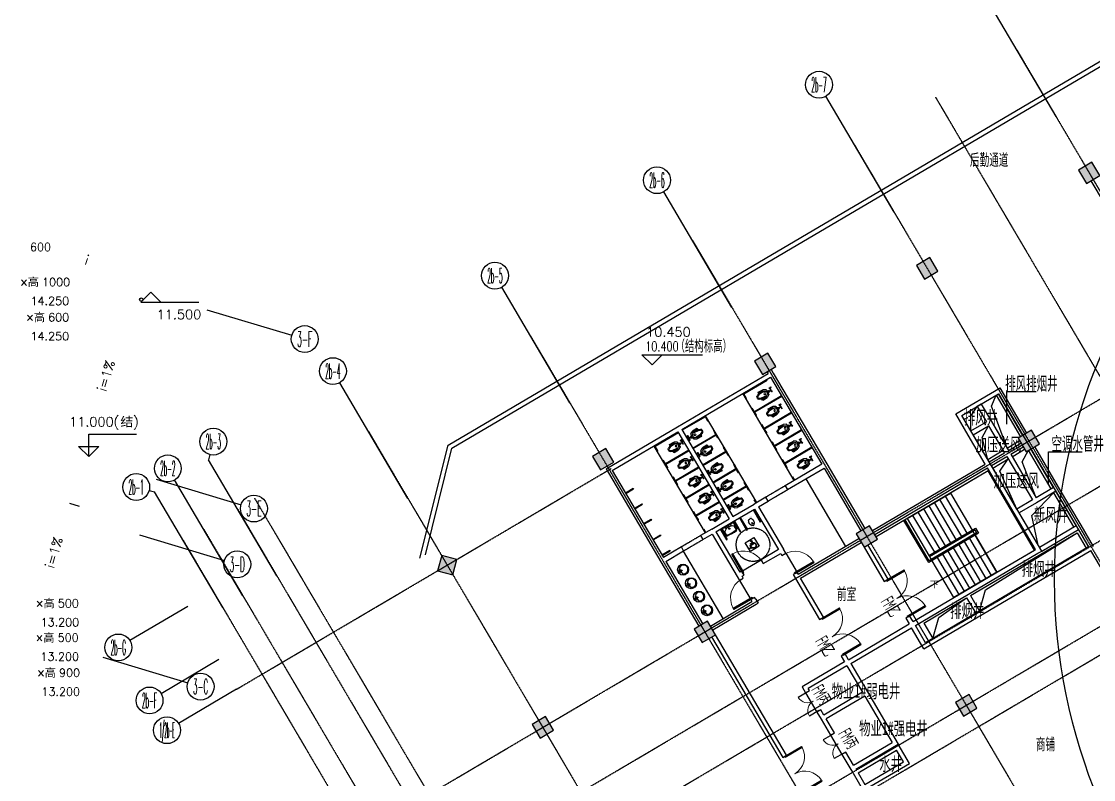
# Model space of a CAD drawing. Header units: metres. Extents: x -605703 to 859526, y 36355 to 746455.
# Drawn here: x -605703 to -557813, y 659134 to 692990 of the extents above; entities that cross this region are included whole.
import ezdxf
from ezdxf.enums import TextEntityAlignment as Align

# ---------------------------------------------------------------- set-up
doc = ezdxf.new("R2010")
doc.units = ezdxf.units.M
doc.linetypes.add('CENTER2', pattern=[2.541, 1.587, -0.318, 0.318, -0.318])
doc.linetypes.add('DASH', pattern=[0.35, 0.25, -0.1])
for name, color, linetype in [('ACS-JZ', 1, 'Continuous'), ('AXIS', 3, 'Continuous'), ('AXIS_TEXT', 7, 'Continuous'), ('COLUMN', 2, 'Continuous'), ('DIM_ELEV', 3, 'Continuous'), ('DOTE', 251, 'CENTER2'), ('J-STAIR', 163, 'Continuous'), ('J-TEXT', 7, 'Continuous'), ('J-WALL', 2, 'Continuous'), ('j-WINDOW_TEXT', 7, 'Continuous'), ('LVTRY', 6, 'Continuous'), ('PUB_DIM', 3, 'Continuous'), ('PUB_HATCH', 8, 'Continuous'), ('PUB_TEXT', 7, 'Continuous'), ('S-看线', 5, 'Continuous'), ('STAIR', 3, 'Continuous'), ('WALL', 2, 'Continuous'), ('WINDOW', 4, 'Continuous'), ('厨卫用具', 154, 'Continuous'), ('屋面排水', 3, 'Continuous'), ('排水', 74, 'Continuous'), ('栏杆', 6, 'Continuous'), ('轴线尺寸', 77, 'Continuous')]:
    doc.layers.add(name, color=color, linetype=linetype)
doc.styles.add('_TCH_AXIS', font='COMPLEX', dxfattribs={"bigfont": 'GBCBIG'})
doc.styles.add('_TCH_DIM', font='simplex_.ttf', dxfattribs={"bigfont": 'GBCBIG'})
doc.styles.add('COMPLEX', font='COMPLEX')
doc.styles.add('DIM_FONT', font='SIMHEI.TTF', dxfattribs={"width": 0.8})
doc.styles.add('mobin', font='ros.shx', dxfattribs={"width": 0.55, "bigfont": 'hzdf2.shx'})
doc.styles.add('探索者', font='tssdeng.shx', dxfattribs={"width": 0.65, "bigfont": 'tssdchn.shx'})

# ---------------------------------------------------------------- blocks, each defined once
blk = doc.blocks.new('M_E33IEP')
for p, q in [((44, -21), (44, 20)), ((44, 20), (194, 20)), ((135, 135), (135, 20)), ((194, 20), (194, -21)), ((194, -21), (44, -21)), ((135, -21), (135, -144))]:
    blk.add_line(p, q)
for centre, radius in [((248, -5), 246), ((106, 56), 26.7), ((105, -55), 26.7)]:
    blk.add_circle(centre, radius)
blk.add_arc((274, -5), 197, 225.2527, 134.7473)
at = {"style": 'DIM_FONT', "width": 0.8, "flags": 9}
for tag in ['XSIZE', 'YSIZE']:
    blk.add_attdef(tag, (0, 0), '', height=0.5, dxfattribs=at)
at = {"width": 0.8, "flags": 9}
for tag in ['YSIZE', 'XSIZE']:
    blk.add_attdef(tag, (2, -251), '', height=150, dxfattribs=at)
blk = doc.blocks.new('_E118GRJ')
for p, q in [((0, 20), (1, 20)), ((0, -20), (0, 20)), ((10, 11), (10, -11)), ((10, 10), (45, 10)), ((45, 12), (45, -12)), ((88, 12), (88, -12)), ((93, 8), (88, 8)), ((93, 8), (93, -8)), ((93, 3), (98, 3)), ((98, 3), (98, -3)), ((237, -48), (237, 1)), ((247, 19), (363, 83)), ((597, 101), (375, 87)), ((393, 6), (393, 60)), ((401, 5), (616, -13)), ((403, 5), (403, 60)), ((413, 4), (413, 61)), ((423, 3), (423, 61)), ((433, 3), (433, 63)), ((443, 2), (443, 63)), ((453, 1), (453, 64)), ((463, 0), (463, 64)), ((472, -1), (472, 65)), ((482, -2), (482, 65)), ((492, -3), (492, 66)), ((502, -3), (502, 66)), ((512, -4), (512, 67)), ((522, -5), (522, 67)), ((532, -6), (532, 68)), ((542, -7), (542, 68)), ((552, -8), (552, 70)), ((562, -8), (562, 70)), ((572, -9), (572, 71)), ((582, -10), (582, 71)), ((592, -11), (592, 72)), ((602, -12), (602, 72)), ((613, 86), (625, 31)), ((625, 31), (729, -19)), ((0, -20), (1, -20)), ((10, -10), (45, -10)), ((62, -142), (58, -194)), ((59, -24), (59, -90)), ((72, -142), (76, -194)), ((75, -24), (75, -90)), ((187, -98), (84, -98)), ((187, -118), (84, -118)), ((93, -8), (88, -8)), ((93, -3), (98, -3)), ((187, -68), (217, -68)), ((187, -148), (217, -148)), ((237, -217), (237, -168)), ((247, -234), (363, -299)), ((597, -317), (375, -303)), ((393, -222), (393, -276)), ((401, -221), (624, -202)), ((403, -221), (403, -276)), ((413, -220), (413, -277)), ((423, -219), (423, -277)), ((433, -219), (433, -279)), ((443, -218), (443, -279)), ((453, -217), (453, -280)), ((463, -216), (463, -280)), ((472, -215), (472, -281)), ((482, -214), (482, -281)), ((492, -213), (492, -282)), ((502, -213), (502, -282)), ((512, -212), (512, -283)), ((522, -211), (522, -283)), ((532, -210), (532, -284)), ((542, -209), (542, -284)), ((552, -208), (552, -286)), ((562, -208), (562, -286)), ((572, -207), (572, -287)), ((582, -206), (582, -287)), ((592, -205), (592, -288)), ((602, -204), (602, -288)), ((613, -302), (625, -247)), ((624, -202), (700, -171)), ((625, -247), (729, -197)), ((631, -17), (700, -45))]:
    blk.add_line(p, q)
for centre, radius in [((67, -108), 20), ((67, -108), 6), ((382, -108), 40)]:
    blk.add_circle(centre, radius)
for centre, radius, start, end in [((1, 11), 9, 0, 90), ((67, -12), 32.5, 48.6927, 131.3073), ((257, 1), 20, 119.1589, 180), ((381, -108), 115, 80.2296, 279.7704), ((377, 57), 30, 93.7542, 119.1589), ((398, 60), 5, 0, 180), ((418, 61), 5, 0, 180), ((438, 63), 5, 0, 180), ((458, 64), 5, 0, 180), ((477, 65), 5, 0, 180), ((497, 66), 5, 0, 180), ((517, 67), 5, 0, 180), ((537, 68), 5, 0, 180), ((557, 70), 5, 0, 180), ((577, 71), 5, 0, 180), ((597, 72), 5, 0, 180), ((596, 84), 17, 6.5831, 85.5339), ((1, -11), 9, 270, 0), ((43, -29), 17.4, 19.9961, 80.5827), ((67, -53), 36.3, 72.7457, 107.2543), ((67, -133), 10, 137.6074, 238.5244), ((67, -100), 32, 252.3978, 287.6022), ((67, -103), 32, 251.8128, 288.1872), ((67, -189), 9.7, 207.3886, 332.6114), ((67, -133), 10, 301.4756, 42.3926), ((91, -29), 17.4, 99.4173, 160.0039), ((187, -108), 40, 90, 162.0339), ((187, -108), 40, 197.9661, 270), ((187, -108), 30, 202.9585, 157.0415), ((187, -108), 10, 272.2369, 87.7631), ((217, -48), 20, 270, 0), ((217, -168), 20, 0, 90), ((257, -217), 20, 180, 240.8411), ((377, -273), 30, 240.8411, 266.2458), ((398, -276), 5, 180, 0), ((418, -277), 5, 180, 0), ((438, -279), 5, 180, 0), ((458, -280), 5, 180, 0), ((477, -281), 5, 180, 0), ((497, -282), 5, 180, 0), ((517, -283), 5, 180, 0), ((537, -284), 5, 180, 0), ((557, -286), 5, 180, 0), ((577, -287), 5, 180, 0), ((597, -288), 5, 180, 0), ((596, -300), 17, 274.4661, 353.4169), ((612, -63), 50, 67.8301, 85.1148), ((681, -91), 50, 4.2073, 67.8301), ((681, -125), 50, 292.1699, 355.7927), ((708, -64), 50, 11.0214, 64.3559), ((708, -152), 50, 295.6441, 348.9786), ((453, -108), 279, 355.7927, 4.2073), ((483, -108), 279, 348.9786, 11.0214)]:
    blk.add_arc(centre, radius, start, end)
at = {"linetype": 'Continuous', "style": 'DIM_FONT', "width": 0.8, "flags": 9}
for tag in ['XSIZE', 'YSIZE']:
    blk.add_attdef(tag, (0, 0), '', height=0.5, dxfattribs=at)
blk = doc.blocks.new('_LV1')
for p, q in [((-280, 0), (280, 0)), ((-280, 0), (-280, -361)), ((280, 0), (280, -361)), ((-280, -29), (280, -29)), ((-251, -356), (-251, -214)), ((0, -29), (-90, -29)), ((-90, -29), (90, -29)), ((251, -356), (251, -215))]:
    blk.add_line(p, q)
for centre, radius in [((-139, -69), 15), ((1, -182), 24.9), ((0, -57), 8), ((139, -69), 15)]:
    blk.add_circle(centre, radius)
for centre, radius, start, end in [((-224, -361), 56, 180, 263.481), ((-223, -214), 28, 133.1543, 180), ((-223, -356), 28, 180, 263.4984), ((0, -452), 354, 46.7581, 133.1543), ((0, 1600), 2029, 263.481, 276.519), ((0, 1600), 1997, 263.4984, 276.5122), ((223, -356), 28, 276.5122, 0), ((224, -361), 56, 276.519, 0), ((223, -215), 28, 0, 46.7581)]:
    blk.add_arc(centre, radius, start, end)
blk = doc.blocks.new('fdas66')
at = {"layer": '厨卫用具'}
for p, q in [((59618, -159562), (59618, -160112)), ((59648, -159562), (59648, -160112)), ((60318, -159562), (60318, -160113)), ((60348, -159562), (60348, -160113)), ((59618, -160112), (59648, -160112)), ((60318, -160113), (60348, -160113))]:
    blk.add_line(p, q, dxfattribs=at)
blk.add_blockref('_LV1', (59982, -159562), dxfattribs=at)
blk = doc.blocks.new('M_E13')
for p, q in [((-572, 18), (-536, 18)), ((-572, 18), (-572, 18)), ((-536, -22), (-572, -21))]:
    blk.add_line(p, q)
at = {"const_width": 1.5}
for points in [[(-715, 0, -0.037932), (-709, 28, -0.057502), (-702, 46, -0.011128), (-686, 72, -0.047419), (-682, 78, -0.013557), (-669, 92, -0.010422), (-651, 109, -0.006492), (-632, 126, -0.010986), (-621, 135, -0.031118), (-607, 144, -0.031821), (-592, 152, -0.025304), (-572, 159, -0.028493), (-555, 164), (-520, 171), (-500, 175, -0.104917), (-492, 175, 0.047512), (-474, 173, 0.018859), (-460, 173, -0.025251), (-449, 173, -0.024361), (-434, 171, -0.018727), (-416, 168, -0.011084), (-401, 164, -0.017664), (-391, 161, -0.012553), (-375, 154, -0.012341), (-358, 147), (-320, 128, -0.005054), (-308, 122, -0.002567), (-285, 110)], [(-715, 0, 0.037932), (-709, -28, 0.057502), (-702, -46, 0.011128), (-686, -72, 0.047419), (-682, -78, 0.013557), (-669, -92, 0.010422), (-651, -109, 0.006492), (-632, -126, 0.010986), (-621, -135, 0.031118), (-607, -144, 0.031821), (-592, -152, 0.025304), (-572, -159, 0.028493), (-555, -164), (-520, -171), (-500, -175, 0.104917), (-492, -175, -0.047512), (-474, -173, -0.018859), (-460, -173, 0.025251), (-449, -173, 0.024361), (-434, -171, 0.018727), (-416, -168, 0.011084), (-401, -164, 0.017664), (-391, -161, 0.012553), (-375, -154, 0.012341), (-358, -147), (-320, -128, 0.005054), (-308, -122, 0.002567), (-285, -110)], [(-155, 240, 0.414214), (-220, 175, 0.414214)], [(-220, -175, 0.414214), (-155, -240, 0.414214)]]:
    blk.add_lwpolyline(points, format="xyb", dxfattribs=at)
for points in [[(-672, -1, -0.054114), (-666, 25, -0.08891), (-658, 39, -0.006714), (-643, 55, -0.014531), (-636, 63, -0.010713), (-618, 80, -0.017575), (-606, 90, -0.037222), (-591, 100, -0.034599), (-573, 109, -0.02298), (-556, 115, -0.023613), (-539, 119, -0.014842), (-522, 122, -0.012533), (-502, 125, -0.021838), (-477, 126, -0.029407), (-459, 125, -0.029465), (-436, 121, -0.031881), (-416, 114), (-371, 97), (-337, 83, -0.135973), (-324, 73, -0.099517), (-314, 52, -0.016651), (-311, 40, -0.010977), (-308, 20, -0.015331), (-308, 12, -0.010106), (-307, -1)], [(-672, -1, 0.054114), (-666, -26, 0.08891), (-658, -40, 0.006714), (-643, -57, 0.014531), (-636, -64, 0.010713), (-618, -82, 0.017575), (-606, -92, 0.037222), (-591, -102, 0.034599), (-573, -111, 0.02298), (-556, -117, 0.023613), (-539, -121, 0.014842), (-522, -124, 0.012533), (-502, -126, 0.021838), (-477, -127, 0.029407), (-459, -126, 0.029465), (-436, -122, 0.031881), (-416, -116), (-371, -99), (-337, -85, 0.135973), (-324, -75, 0.099517), (-314, -54, 0.016651), (-311, -41, 0.010977), (-308, -21, 0.015331), (-308, -13, 0.010106), (-307, -1)]]:
    blk.add_lwpolyline(points, format="xyb")
for points in [[(-220, 110), (-285, 110)], [(-220, 175), (-220, -175)], [(0, 240), (-155, 240)], [(0, -240), (0, 240)], [(-285, -110), (-220, -110)], [(-155, -240), (0, -240)]]:
    blk.add_lwpolyline(points, dxfattribs=at)
for centre, radius, start, end in [((-549, -3), 33.2, 100.0495, 259.9505), ((-536, -2), 20, 270, 90)]:
    blk.add_arc(centre, radius, start, end)
at = {"width": 0.8, "flags": 9}
for tag in ['XSIZE', 'YSIZE']:
    blk.add_attdef(tag, (0, 0), '', height=0.5, dxfattribs=at)
blk = doc.blocks.new('dfsa9')
at = {"layer": '厨卫用具'}
for p, q in [((59287, -159362), (59287, -158732)), ((59287, -158732), (59327, -158732)), ((59327, -159362), (59327, -158732)), ((59991, -159362), (59991, -158732)), ((60031, -158732), (59991, -158732)), ((60031, -159362), (60031, -158732))]:
    blk.add_line(p, q, dxfattribs=at)
at = {"layer": '厨卫用具', "extrusion": (0, 0, -1), "xscale": 0.9000000059604645, "yscale": 0.9000000059604645, "zscale": -0.9, "rotation": 270}
blk.add_blockref('M_E13', (-59659, -159362), dxfattribs=at)
blk = doc.blocks.new('A1149D1')
at = {"layer": '厨卫用具'}
for p, q in [((-0.16, 0.39), (-0.1, -0.03)), ((-0.16, 0.12), (-0.15, 0.08)), ((-0.09, 0.28), (-0.07, 0.15)), ((0.15, 0.15), (-0.07, 0.15)), ((-0.07, 0.11), (0.15, 0.11)), ((-0.07, 0.11), (-0.06, 0.03)), ((0.23, 0.03), (-0.06, 0.03)), ((0.15, 0.11), (0.15, 0.15)), ((0.29, -0.23), (0.23, 0.03)), ((-0.1, -0.03), (0.19, -0.03)), ((0.19, -0.03), (0.26, -0.29)), ((0.19, -0.17), (0.21, -0.25)), ((0.26, -0.29), (0.4, -0.25)), ((0.39, -0.2), (0.29, -0.23)), ((0.4, -0.25), (0.39, -0.2))]:
    blk.add_line(p, q, dxfattribs=at)
at = {"layer": '厨卫用具', "flags": 128}
blk.add_lwpolyline([(0.5, -0.5), (0.5, 0.5), (-0.5, 0.5), (-0.5, -0.5)], close=True, dxfattribs=at)
at = {"layer": '厨卫用具'}
for centre, radius, start, end in [((-0.06, -0.15), 0.287, 109.5496, 339.2765), ((-0.06, -0.15), 0.246, 111.533, 355.7894), ((-0.08, 0.36), 0.0821, 262.4992, 162.0561)]:
    blk.add_arc(centre, radius, start, end, dxfattribs=at)
blk = doc.blocks.new('$DorLib2D$00000002')
at = {"color": 0}
for p, q in [((-0.5, 0), (-0.5, 0.4875)), ((-0.475, 0.4875), (-0.5, 0.4875)), ((-0.475, 0), (-0.475, 0.4875)), ((0.475, 0), (0.475, 0.4875)), ((0.475, 0.4875), (0.5, 0.4875)), ((0.5, 0), (0.5, 0.4875)), ((-0.5, 0), (-0.475, 0)), ((0.5, 0), (0.475, 0))]:
    blk.add_line(p, q, dxfattribs=at)
at = {"color": 0, "lineweight": 13}
for centre, start, end in [((-0.4875, 0), 0, 88.53072), ((0.4875, 0), 91.46928, 180)]:
    blk.add_arc(centre, 0.4875, start, end, dxfattribs=at)
blk = doc.blocks.new('$DorLib2D$00000001')
for p, q in [((0.45, 0.975), (0.5, 0.975)), ((0.45, 0), (0.45, 0.975)), ((0.5, 0), (0.5, 0.975)), ((0.5, 0), (0.45, 0))]:
    blk.add_line(p, q)
at = {"lineweight": 13}
blk.add_arc((0.475, 0), 0.975, 91.4693, 180, dxfattribs=at)
blk = doc.blocks.new('_AXISO')
blk.add_circle((0, 0), 0.5)
at = {"layer": 'AXIS_TEXT', "style": 'COMPLEX', "width": 1.041667}
blk.add_attdef('A', text='', height=0.56, dxfattribs=at).set_placement((-0.25, -0.28), (0.25, -0.28), align=Align.FIT)
blk = doc.blocks.new('$DorLib2D$00000004')
for p, q in [((-0.485, 0), (-0.485, 0.485)), ((0.485, 0), (0.485, 0.485))]:
    blk.add_line(p, q)
at = {"lineweight": 13}
for centre, start, end in [((-0.485, 0), 0, 90), ((0.485, 0), 90, 180)]:
    blk.add_arc(centre, 0.485, start, end, dxfattribs=at)
blk = doc.blocks.new('_FZH')
blk.add_lwpolyline([(-0.5, -0.5), (0.5, -0.5), (0.5, 0.5), (-0.5, 0.5)], close=True)
at = {"layer": 'PUB_HATCH'}
blk.add_solid([(-0.5, -0.5), (0.5, -0.5), (-0.5, 0.5), (0.5, 0.5)], dxfattribs=at)

msp = doc.modelspace()

# ---------------------------------------------------------------- linework, layer by layer
at = {"layer": 'ACS-JZ', "ltscale": 4, "extrusion": (-1.1827e-23, -1.32164e-09, 1)}
msp.add_circle((-534232, 668028, 0), 25322, dxfattribs=at)
at = {"layer": 'AXIS', "extrusion": (-1.1827e-23, -1.32164e-09, 1)}
for p, q in [((-559489, 688742, 0), (-562534, 693911, 0)), ((-566726, 684478, 0), (-569772, 689648, 0)), ((-573964, 680215, 0), (-577009, 685385, 0)), ((-581202, 675951, 0), (-584247, 681121, 0)), ((-588439, 671688, 0), (-591485, 676858, 0)), ((-597281, 673647, 0), (-597344, 673406, 0)), ((-594298, 668237, 0), (-597344, 673406, 0)), ((-595814, 667344, 0), (-598860, 672513, 0)), ((-599997, 672047, 0), (-599756, 671985, 0)), ((-596711, 666815, 0), (-599756, 671985, 0)), ((-598275, 666861, 0), (-600860, 665339, 0)), ((-596880, 664492, 0), (-599464, 662969, 0)), ((-596098, 663165, 0), (-598683, 661642, 0))]:
    msp.add_line(p, q, dxfattribs=at)
at = {"layer": 'DIM_ELEV', "extrusion": (-1.1827e-23, -1.32164e-09, 1)}
for p, q in [((-599925, 680897, 0), (-600375, 680447, 0)), ((-599925, 680897, 0), (-599475, 680447, 0)), ((-600375, 680447, 0), (-597780, 680447, 0)), ((-577534, 677650, 0), (-577984, 678100, 0)), ((-577984, 678100, 0), (-575284, 678100, 0)), ((-577534, 677650, 0), (-577084, 678100, 0)), ((-602700, 673554, 0), (-602700, 674561, 0)), ((-602700, 674561, 0), (-600569, 674561, 0)), ((-602700, 673554, 0), (-603150, 674004, 0)), ((-603150, 674004, 0), (-602250, 674004, 0)), ((-602700, 673554, 0), (-602250, 674004, 0))]:
    msp.add_line(p, q, dxfattribs=at)
at = {"layer": 'DOTE', "extrusion": (-1.1827e-23, -1.32164e-09, 1)}
for p, q in [((-591829, 655919, 0), (-469548, 727950, 0)), ((-587388, 648379, 0), (-468077, 718661, 0)), ((-586830, 647432, 0), (-467519, 717713, 0)), ((-561259, 691747, 0), (-539328, 654516, 0)), ((-589191, 651147, 0), (-523559, 689809, 0)), ((-564878, 689615, 0), (-542946, 652384, 0)), ((-590197, 652992, 0), (-530053, 688421, 0)), ((-568496, 687483, 0), (-551847, 659218, 0)), ((-575734, 683220, 0), (-559084, 654955, 0)), ((-582972, 678956, 0), (-566322, 650691, 0)), ((-590209, 674693, 0), (-573560, 646428, 0)), ((-596098, 663165, 0), (-579361, 673024, 0)), ((-595293, 671698, 0), (-569837, 628484, 0)), ((-595293, 671698, 0), (-569837, 628484, 0)), ((-596068, 671242, 0), (-570613, 628028, 0)), ((-597584, 670349, 0), (-588243, 654491, 0)), ((-598481, 669820, 0), (-586247, 649052, 0))]:
    msp.add_line(p, q, dxfattribs=at)
at = {"layer": 'J-STAIR', "ltscale": 4, "extrusion": (-1.1827e-23, -1.32164e-09, 1), "elevation": 0}
for points in [[(-561688, 675012), (-561688, 676465), (-560380, 676465)], [(-559823, 672315), (-559823, 673767), (-558317, 673767)]]:
    msp.add_lwpolyline(points, dxfattribs=at)
at = {"layer": 'J-WALL', "extrusion": (-1.1827e-23, -1.32164e-09, 1)}
for p, q in [((-563969, 675463, 0), (-561988, 676631, 0)), ((-563696, 675393, 0), (-562059, 676357, 0)), ((-562834, 675900, 0), (-563006, 675799, 0)), ((-563006, 675799, 0), (-562600, 675109, 0)), ((-562834, 675900, 0), (-562377, 675125, 0)), ((-563290, 674703, 0), (-562600, 675109, 0)), ((-563188, 674531, 0), (-562499, 674937, 0)), ((-562499, 674937, 0), (-561788, 673731, 0)), ((-562377, 675125, 0), (-561616, 673832, 0)), ((-561616, 673832, 0), (-561056, 674162, 0)), ((-561514, 673660, 0), (-560954, 673990, 0)), ((-562478, 673325, 0), (-561788, 673731, 0)), ((-562376, 673152, 0), (-561687, 673558, 0)), ((-561687, 673558, 0), (-560545, 671620, 0)), ((-561514, 673660, 0), (-560372, 671721, 0)), ((-559597, 672178, 0), (-560372, 671721, 0)), ((-559495, 672006, 0), (-560357, 671498, 0)), ((-560545, 671620, 0), (-561234, 671214, 0)), ((-560357, 671498, 0), (-561133, 671041, 0)), ((-565317, 665240, 0), (-558036, 669529, 0)), ((-565388, 664966, 0), (-557935, 669356, 0))]:
    msp.add_line(p, q, dxfattribs=at)
at = {"layer": 'LVTRY', "extrusion": (-1.1827e-23, -1.32164e-09, 1)}
for p, q in [((-573431, 676354, 0), (-572397, 676963, 0)), ((-571188, 672488, 0), (-573472, 676365, 0)), ((-573312, 676153, 0), (-573431, 676354, 0)), ((-571758, 676273, 0), (-572965, 675563, 0)), ((-571743, 676247, 0), (-572949, 675537, 0)), ((-573312, 676153, 0), (-573338, 676138, 0)), ((-575154, 675339, 0), (-576188, 674730, 0)), ((-575036, 675138, 0), (-575154, 675339, 0)), ((-572860, 671503, 0), (-575144, 675380, 0)), ((-573059, 675722, 0), (-573084, 675707, 0)), ((-572965, 675563, 0), (-573059, 675722, 0)), ((-572871, 675403, 0), (-572989, 675604, 0)), ((-572871, 675403, 0), (-572897, 675388, 0)), ((-571317, 675524, 0), (-572523, 674813, 0)), ((-571302, 675498, 0), (-572508, 674787, 0)), ((-575036, 675138, 0), (-575010, 675153, 0)), ((-572617, 674972, 0), (-572643, 674957, 0)), ((-572440, 674613, 0), (-572643, 674957, 0)), ((-572523, 674813, 0), (-572617, 674972, 0)), ((-572414, 674628, 0), (-572508, 674787, 0)), ((-577394, 674019, 0), (-576360, 674628, 0)), ((-575722, 673939, 0), (-574688, 674548, 0)), ((-575707, 673913, 0), (-574673, 674522, 0)), ((-574782, 674707, 0), (-574756, 674722, 0)), ((-574688, 674548, 0), (-574782, 674707, 0)), ((-574594, 674388, 0), (-574712, 674589, 0)), ((-574594, 674388, 0), (-574568, 674403, 0)), ((-572414, 674628, 0), (-572440, 674613, 0)), ((-570845, 674722, 0), (-572077, 673997, 0)), ((-570860, 674748, 0), (-572066, 674038, 0)), ((-575152, 670153, 0), (-577436, 674030, 0)), ((-577276, 673818, 0), (-577394, 674019, 0)), ((-577276, 673818, 0), (-577302, 673803, 0)), ((-575894, 673837, 0), (-576928, 673228, 0)), ((-574340, 673957, 0), (-574314, 673973, 0)), ((-574246, 673798, 0), (-574340, 673957, 0)), ((-574111, 673628, 0), (-574314, 673973, 0)), ((-572160, 674197, 0), (-572186, 674182, 0)), ((-572077, 673997, 0), (-572186, 674182, 0)), ((-572066, 674038, 0), (-572160, 674197, 0)), ((-571957, 673852, 0), (-572051, 674012, 0)), ((-571957, 673852, 0), (-571983, 673837, 0)), ((-570403, 673973, 0), (-571610, 673262, 0)), ((-570388, 673947, 0), (-571594, 673236, 0)), ((-577022, 673387, 0), (-577048, 673372, 0)), ((-576928, 673228, 0), (-577022, 673387, 0)), ((-575879, 673811, 0), (-576913, 673202, 0)), ((-575280, 673189, 0), (-574246, 673798, 0)), ((-575265, 673163, 0), (-574231, 673772, 0)), ((-574137, 673613, 0), (-574231, 673772, 0)), ((-574137, 673613, 0), (-574111, 673628, 0)), ((-571703, 673422, 0), (-571729, 673406, 0)), ((-571526, 673062, 0), (-571729, 673406, 0)), ((-571610, 673262, 0), (-571703, 673422, 0)), ((-576834, 673069, 0), (-576953, 673270, 0)), ((-576834, 673069, 0), (-576860, 673053, 0)), ((-575453, 673087, 0), (-576487, 672478, 0)), ((-575437, 673062, 0), (-576471, 672453, 0)), ((-574823, 672414, 0), (-573789, 673023, 0)), ((-574808, 672388, 0), (-573748, 673012, 0)), ((-573883, 673182, 0), (-573857, 673197, 0)), ((-573789, 673023, 0), (-573883, 673182, 0)), ((-573748, 673012, 0), (-573857, 673197, 0)), ((-573680, 672837, 0), (-573774, 672997, 0)), ((-571500, 673077, 0), (-571594, 673236, 0)), ((-571500, 673077, 0), (-571526, 673062, 0)), ((-576580, 672638, 0), (-576606, 672623, 0)), ((-576403, 672278, 0), (-576606, 672623, 0)), ((-576487, 672478, 0), (-576580, 672638, 0)), ((-576377, 672293, 0), (-576471, 672453, 0)), ((-573680, 672837, 0), (-573654, 672853, 0)), ((-573427, 672407, 0), (-573401, 672422, 0)), ((-573333, 672247, 0), (-573427, 672407, 0)), ((-573198, 672077, 0), (-573401, 672422, 0)), ((-571188, 672488, 0), (-571273, 672631, 0)), ((-571162, 672503, 0), (-571247, 672646, 0)), ((-570670, 672561, 0), (-568893, 669546, 0)), ((-576377, 672293, 0), (-576403, 672278, 0)), ((-574981, 672286, 0), (-576040, 671662, 0)), ((-574996, 672312, 0), (-576030, 671703, 0)), ((-574367, 671638, 0), (-573333, 672247, 0)), ((-574351, 671612, 0), (-573317, 672221, 0)), ((-573224, 672062, 0), (-573317, 672221, 0)), ((-573224, 672062, 0), (-573198, 672077, 0)), ((-576124, 671862, 0), (-576150, 671847, 0)), ((-576040, 671662, 0), (-576150, 671847, 0)), ((-576030, 671703, 0), (-576124, 671862, 0)), ((-575921, 671518, 0), (-576015, 671677, 0)), ((-575921, 671518, 0), (-575947, 671502, 0)), ((-574539, 671536, 0), (-575573, 670927, 0)), ((-574524, 671511, 0), (-575558, 670902, 0)), ((-572885, 671488, 0), (-572970, 671631, 0)), ((-572860, 671503, 0), (-572944, 671646, 0)), ((-575667, 671087, 0), (-575693, 671072, 0)), ((-575490, 670727, 0), (-575693, 671072, 0)), ((-575573, 670927, 0), (-575667, 671087, 0)), ((-575464, 670742, 0), (-575558, 670902, 0)), ((-575464, 670742, 0), (-575490, 670727, 0)), ((-575152, 670153, 0), (-575236, 670296, 0)), ((-575126, 670168, 0), (-575210, 670311, 0)), ((-576144, 669336, 0), (-574368, 666321, 0))]:
    msp.add_line(p, q, dxfattribs=at)
at = {"layer": 'LVTRY', "linetype": 'ByBlock', "extrusion": (-1.1827e-23, -1.32164e-09, 1)}
for p, q in [((-578723, 671941, 0), (-578379, 672144, 0)), ((-578723, 671941, 0), (-578379, 672144, 0)), ((-578708, 671915, 0), (-578363, 672118, 0)), ((-578708, 671915, 0), (-578363, 672118, 0)), ((-578379, 672144, 0), (-578363, 672118, 0)), ((-578379, 672144, 0), (-578363, 672118, 0)), ((-578317, 671251, 0), (-577973, 671454, 0)), ((-578317, 671251, 0), (-577973, 671454, 0)), ((-578302, 671226, 0), (-577957, 671429, 0)), ((-578302, 671226, 0), (-577957, 671429, 0)), ((-577973, 671454, 0), (-577957, 671429, 0)), ((-577973, 671454, 0), (-577957, 671429, 0)), ((-577911, 670562, 0), (-577567, 670765, 0)), ((-577896, 670536, 0), (-577551, 670739, 0)), ((-577567, 670765, 0), (-577551, 670739, 0)), ((-577498, 669860, 0), (-577153, 670063, 0)), ((-577498, 669860, 0), (-577153, 670063, 0)), ((-577482, 669834, 0), (-577138, 670037, 0)), ((-577482, 669834, 0), (-577138, 670037, 0)), ((-577153, 670063, 0), (-577138, 670037, 0)), ((-577153, 670063, 0), (-577138, 670037, 0)), ((-577091, 669171, 0), (-576747, 669374, 0)), ((-577091, 669171, 0), (-576747, 669374, 0)), ((-577076, 669145, 0), (-576732, 669348, 0)), ((-577076, 669145, 0), (-576732, 669348, 0)), ((-576747, 669374, 0), (-576732, 669348, 0)), ((-576747, 669374, 0), (-576732, 669348, 0))]:
    msp.add_line(p, q, dxfattribs=at)
at = {"layer": 'PUB_DIM', "extrusion": (-1.1827e-23, -1.32164e-09, 1), "elevation": 0}
msp.add_lwpolyline([(-564697, 667936, 0, 0, 0), (-561845, 669616, 0, 0, 0), (-562937, 671469, 0, 0, 0), (-564040, 670824, 80, 0, 0), (-564299, 670672, 0, 0, 0)], format="xyseb", dxfattribs=at)
at = {"layer": 'S-看线', "ltscale": 4, "extrusion": (-1.1827e-23, -1.32164e-09, 1)}
for p, q in [((-562166, 676293, 0), (-561075, 674441, 0)), ((-562541, 673432, 0), (-561852, 673838, 0)), ((-561679, 673940, 0), (-561119, 674270, 0)), ((-561451, 673552, 0), (-560891, 673882, 0)), ((-559705, 672115, 0), (-560720, 673838, 0)), ((-562313, 673045, 0), (-561623, 673451, 0)), ((-559603, 671942, 0), (-558702, 670413, 0)), ((-563310, 667350, 0), (-558550, 670154, 0)), ((-558550, 670154, 0), (-558144, 669465, 0)), ((-565400, 666119, 0), (-563483, 667249, 0)), ((-563483, 667249, 0), (-563077, 666559, 0)), ((-563310, 667350, 0), (-562904, 666661, 0)), ((-565400, 666119, 0), (-564994, 665430, 0))]:
    msp.add_line(p, q, dxfattribs=at)
at = {"layer": 'S-看线', "ltscale": 4, "extrusion": (-1.1827e-23, -1.32164e-09, 1), "elevation": 0}
msp.add_lwpolyline([(-563696, 675393), (-562059, 676357), (-558036, 669529), (-565317, 665240), (-565774, 666015), (-560302, 669238), (-560130, 669340)], close=True, dxfattribs=at)
for points in [[(-561679, 673940), (-562376, 675813), (-562166, 676293)], [(-563290, 674703), (-563290, 675355), (-563006, 675799)], [(-562541, 673432), (-562793, 674412), (-562499, 674937)], [(-560372, 671721), (-560997, 673330), (-560720, 673838)], [(-561234, 671214), (-562005, 672912), (-561623, 673451)], [(-560447, 669385), (-562528, 672918), (-567525, 669974)], [(-560282, 669598), (-560568, 670920), (-559603, 671942)], [(-562904, 666661), (-562638, 667600), (-558550, 670154)], [(-564994, 665430), (-564727, 666369), (-563483, 667249)]]:
    msp.add_lwpolyline(points, dxfattribs=at)
at = {"layer": 'STAIR', "extrusion": (-1.1827e-23, -1.32164e-09, 1)}
for p, q in [((-562528, 672918, 0), (-564208, 671928, 0)), ((-560447, 669385, 0), (-562528, 672918, 0)), ((-566138, 670791, 0), (-564208, 671928, 0)), ((-564208, 671928, 0), (-563236, 670278, 0)), ((-564208, 671928, 0), (-563236, 670278, 0)), ((-564932, 671502, 0), (-563960, 669852, 0)), ((-564691, 671644, 0), (-563719, 669994, 0)), ((-564449, 671786, 0), (-563477, 670136, 0)), ((-565656, 671075, 0), (-564684, 669425, 0)), ((-565414, 671217, 0), (-564442, 669567, 0)), ((-565173, 671360, 0), (-564201, 669710, 0)), ((-566285, 670705, 0), (-566233, 670735, 0)), ((-565176, 668822, 0), (-566285, 670705, 0)), ((-565154, 668904, 0), (-566233, 670735, 0)), ((-566138, 670791, 0), (-565166, 669141, 0)), ((-565897, 670933, 0), (-564925, 669283, 0)), ((-562953, 670132, 0), (-565176, 668822, 0)), ((-565166, 669141, 0), (-563090, 670364, 0)), ((-563035, 670153, 0), (-565154, 668904, 0)), ((-565136, 669089, 0), (-563111, 670282, 0)), ((-565136, 669089, 0), (-563206, 670226, 0)), ((-563130, 670097, 0), (-565060, 668960, 0)), ((-563206, 670226, 0), (-563130, 670097, 0)), ((-563111, 670282, 0), (-563035, 670153, 0)), ((-562127, 668395, 0), (-563099, 670045, 0)), ((-563099, 670045, 0), (-562127, 668395, 0)), ((-563090, 670364, 0), (-562953, 670132, 0)), ((-562851, 667969, 0), (-563823, 669619, 0)), ((-562610, 668111, 0), (-563582, 669761, 0)), ((-562368, 668253, 0), (-563340, 669903, 0)), ((-565166, 669141, 0), (-565136, 669089, 0)), ((-565166, 669141, 0), (-565136, 669089, 0)), ((-565136, 669089, 0), (-565060, 668960, 0)), ((-563816, 667401, 0), (-564788, 669051, 0)), ((-563575, 667543, 0), (-564547, 669193, 0)), ((-563333, 667685, 0), (-564305, 669335, 0)), ((-563092, 667827, 0), (-564064, 669477, 0)), ((-562127, 668395, 0), (-560447, 669385, 0)), ((-564057, 667258, 0), (-565029, 668908, 0)), ((-562127, 668395, 0), (-564057, 667258, 0))]:
    msp.add_line(p, q, dxfattribs=at)
at = {"layer": 'WALL', "extrusion": (-1.1827e-23, -1.32164e-09, 1)}
for p, q in [((-550386, 673091, 0), (-557917, 685876, 0)), ((-576396, 674886, 0), (-572347, 677272, 0)), ((-572392, 677349, 0), (-572347, 677272, 0)), ((-572220, 677450, 0), (-572124, 677287, 0)), ((-572124, 677287, 0), (-569733, 673229, 0)), ((-576209, 674765, 0), (-572245, 677100, 0)), ((-572245, 677100, 0), (-569956, 673214, 0)), ((-560967, 674504, 0), (-562059, 676357, 0)), ((-560795, 674606, 0), (-561988, 676631, 0)), ((-563411, 674516, 0), (-563969, 675463, 0)), ((-563290, 674703, 0), (-563696, 675393, 0)), ((-579584, 673009, 0), (-576396, 674886, 0)), ((-579310, 672938, 0), (-576381, 674663, 0)), ((-576381, 674663, 0), (-574092, 670777, 0)), ((-576209, 674765, 0), (-573919, 670879, 0)), ((-562650, 673223, 0), (-563411, 674516, 0)), ((-562478, 673325, 0), (-563188, 674531, 0)), ((-559597, 672178, 0), (-560612, 673901, 0)), ((-559374, 672193, 0), (-560440, 674003, 0)), ((-579584, 673009, 0), (-577143, 668864, 0)), ((-579310, 672938, 0), (-577021, 669052, 0)), ((-569956, 673214, 0), (-571588, 672252, 0)), ((-571487, 672080, 0), (-569854, 673041, 0)), ((-569854, 673041, 0), (-568205, 670241, 0)), ((-569733, 673229, 0), (-568033, 670343, 0)), ((-567690, 670254, 0), (-562650, 673223, 0)), ((-567589, 670082, 0), (-562548, 673051, 0)), ((-561356, 671026, 0), (-562548, 673051, 0)), ((-561234, 671214, 0), (-562376, 673152, 0)), ((-571588, 672252, 0), (-571487, 672080, 0)), ((-558595, 670476, 0), (-559495, 672006, 0)), ((-558371, 670492, 0), (-559374, 672193, 0)), ((-573919, 670879, 0), (-572972, 671437, 0)), ((-572450, 671745, 0), (-572972, 671437, 0)), ((-572784, 671316, 0), (-572348, 671572, 0)), ((-572348, 671572, 0), (-572450, 671745, 0)), ((-573904, 670656, 0), (-572956, 671214, 0)), ((-572956, 671214, 0), (-571890, 669405, 0)), ((-572784, 671316, 0), (-571667, 669420, 0)), ((-560404, 669410, 0), (-561356, 671026, 0)), ((-560232, 669512, 0), (-561133, 671041, 0)), ((-574867, 670321, 0), (-574092, 670777, 0)), ((-574680, 670199, 0), (-573904, 670656, 0)), ((-560232, 669512, 0), (-558595, 670476, 0)), ((-557813, 669544, 0), (-558371, 670492, 0)), ((-574867, 670321, 0), (-575365, 670028, 0)), ((-575365, 670028, 0), (-575263, 669855, 0)), ((-575263, 669855, 0), (-574852, 670098, 0)), ((-574852, 670098, 0), (-573735, 668202, 0)), ((-574680, 670199, 0), (-573614, 668390, 0)), ((-560130, 669340, 0), (-558493, 670304, 0)), ((-558036, 669529, 0), (-558493, 670304, 0)), ((-576226, 669520, 0), (-577021, 669052, 0)), ((-576125, 669348, 0), (-576226, 669520, 0)), ((-571008, 668300, 0), (-568293, 669899, 0)), ((-570906, 668128, 0), (-568192, 669726, 0)), ((-568065, 669511, 0), (-567164, 667982, 0)), ((-566992, 668083, 0), (-567893, 669613, 0)), ((-576920, 668879, 0), (-576125, 669348, 0)), ((-571890, 669405, 0), (-572666, 668948, 0)), ((-572564, 668776, 0), (-571789, 669232, 0)), ((-571789, 669232, 0), (-571738, 669146, 0)), ((-571738, 669146, 0), (-571566, 669248, 0)), ((-571566, 669248, 0), (-571667, 669420, 0)), ((-565875, 666188, 0), (-560404, 669410, 0)), ((-565774, 666015, 0), (-560302, 669238, 0)), ((-560302, 669238, 0), (-560130, 669340, 0)), ((-560302, 669238, 0), (-560302, 669238, 0)), ((-560130, 669340, 0), (-560130, 669340, 0)), ((-553128, 661197, 0), (-557935, 669356, 0)), ((-577143, 668864, 0), (-575443, 665978, 0)), ((-576920, 668879, 0), (-575270, 666079, 0)), ((-572666, 668948, 0), (-572564, 668776, 0)), ((-573735, 668202, 0), (-573634, 668030, 0)), ((-573634, 668030, 0), (-573461, 668131, 0)), ((-573528, 668440, 0), (-573614, 668390, 0)), ((-573426, 668268, 0), (-573528, 668440, 0)), ((-573512, 668217, 0), (-573426, 668268, 0)), ((-573461, 668131, 0), (-573512, 668217, 0)), ((-571058, 668386, 0), (-571231, 668285, 0)), ((-571231, 668285, 0), (-571129, 668112, 0)), ((-571129, 668112, 0), (-570051, 666281, 0)), ((-571008, 668300, 0), (-571058, 668386, 0)), ((-569878, 666383, 0), (-570906, 668128, 0)), ((-567164, 667982, 0), (-566992, 668083, 0)), ((-572954, 667270, 0), (-573126, 667168, 0)), ((-573126, 667168, 0), (-573075, 667082, 0)), ((-572903, 667183, 0), (-572954, 667270, 0)), ((-572903, 667183, 0), (-572903, 667183, 0)), ((-572903, 667183, 0), (-572802, 667011, 0)), ((-574928, 665991, 0), (-573075, 667082, 0)), ((-574826, 665818, 0), (-572888, 666960, 0)), ((-572888, 666960, 0), (-572802, 667011, 0)), ((-570051, 666281, 0), (-569878, 666383, 0)), ((-566028, 666446, 0), (-566200, 666345, 0)), ((-566200, 666345, 0), (-566048, 666086, 0)), ((-565875, 666188, 0), (-566028, 666446, 0)), ((-568762, 664487, 0), (-566048, 666086, 0)), ((-568660, 664315, 0), (-565946, 665914, 0)), ((-565388, 664966, 0), (-565946, 665914, 0)), ((-565317, 665240, 0), (-565774, 666015, 0)), ((-574872, 665501, 0), (-571700, 660116, 0)), ((-571527, 660218, 0), (-574700, 665603, 0)), ((-568914, 664746, 0), (-569086, 664644, 0)), ((-568762, 664487, 0), (-568914, 664746, 0)), ((-568934, 664386, 0), (-570830, 663269, 0)), ((-569086, 664644, 0), (-568934, 664386, 0)), ((-568660, 664315, 0), (-567912, 663044, 0)), ((-568833, 664213, 0), (-570556, 663198, 0)), ((-568833, 664213, 0), (-568135, 663029, 0)), ((-570830, 663269, 0), (-570677, 663011, 0)), ((-570677, 663011, 0), (-570505, 663112, 0)), ((-570505, 663112, 0), (-570556, 663198, 0)), ((-568135, 663029, 0), (-569858, 662014, 0)), ((-568033, 662856, 0), (-569756, 661841, 0)), ((-568033, 662856, 0), (-566815, 660788, 0)), ((-567912, 663044, 0), (-566541, 660718, 0)), ((-569997, 662251, 0), (-570170, 662149, 0)), ((-570170, 662149, 0), (-569979, 661826, 0)), ((-569858, 662014, 0), (-569997, 662251, 0)), ((-569979, 661826, 0), (-569561, 661115, 0)), ((-569388, 661217, 0), (-569756, 661841, 0)), ((-569561, 661115, 0), (-569388, 661217, 0)), ((-568538, 659773, 0), (-566815, 660788, 0)), ((-568437, 659601, 0), (-566541, 660718, 0)), ((-568437, 659601, 0), (-566541, 660718, 0)), ((-568335, 659429, 0), (-566612, 660444, 0)), ((-566307, 659927, 0), (-566612, 660444, 0)), ((-566034, 659856, 0), (-566541, 660718, 0)), ((-571700, 660116, 0), (-571527, 660218, 0)), ((-568881, 660355, 0), (-569053, 660253, 0)), ((-569053, 660253, 0), (-568660, 659586, 0)), ((-568538, 659773, 0), (-568881, 660355, 0)), ((-568660, 659586, 0), (-568558, 659413, 0)), ((-568437, 659601, 0), (-568437, 659601, 0)), ((-568102, 658638, 0), (-566034, 659856, 0)), ((-568031, 658912, 0), (-566307, 659927, 0)), ((-568558, 659413, 0), (-568102, 658638, 0)), ((-568335, 659429, 0), (-568031, 658912, 0))]:
    msp.add_line(p, q, dxfattribs=at)
at = {"layer": 'WINDOW', "linetype": 'DASH', "extrusion": (-1.1827e-23, -1.32164e-09, 1)}
for p, q in [((-571588, 672252, 0), (-572450, 671745, 0)), ((-572348, 671572, 0), (-571487, 672080, 0)), ((-575365, 670028, 0), (-576226, 669520, 0)), ((-576125, 669348, 0), (-575263, 669855, 0))]:
    msp.add_line(p, q, dxfattribs=at)
at = {"layer": 'WINDOW', "extrusion": (-1.1827e-23, -1.32164e-09, 1)}
for p, q in [((-571566, 669248, 0), (-571058, 668386, 0)), ((-573528, 668440, 0), (-572666, 668948, 0)), ((-573634, 668030, 0), (-573126, 667168, 0)), ((-570677, 663011, 0), (-570170, 662149, 0)), ((-569561, 661115, 0), (-569053, 660253, 0))]:
    msp.add_line(p, q, dxfattribs=at)
at = {"layer": '厨卫用具', "linetype": 'DASH', "extrusion": (-1.1827e-23, -1.32164e-09, 1)}
msp.add_circle((-573025, 669623, 0), 750, dxfattribs=at)
at = {"layer": '屋面排水', "extrusion": (-1.1827e-23, -1.32164e-09, 1), "elevation": 0}
for points in [[(-601307, 677950, 0, 0, 0), (-601773, 676393, 0, 0, 0), (-601335, 677856, 0, 0, 0), (-601393, 677663, 120, 0, 0), (-601264, 678094, 0, 0, 0)], [(-604189, 668208, 0, 0, 0), (-603722, 669766, 0, 0, 0), (-604160, 668303, 0, 0, 0), (-604102, 668496, 120, 0, 0), (-604232, 668065, 0, 0, 0)]]:
    msp.add_lwpolyline(points, format="xyseb", dxfattribs=at)
at = {"layer": '排水', "extrusion": (-1.1827e-23, -1.32164e-09, 1)}
msp.add_line((-603106, 671327, 0), (-603537, 671456, 0), dxfattribs=at)
msp.add_circle((-600349, 680568, 0), 75, dxfattribs=at)
at = {"layer": '栏杆', "ltscale": 1.5, "extrusion": (-1.1827e-23, -1.32164e-09, 1)}
for p, q in [((-586645, 674060, 0), (-549294, 696062, 0)), ((-586471, 673931, 0), (-549020, 695991, 0)), ((-587901, 669026, 0), (-586645, 674060, 0)), ((-587659, 669169, 0), (-586471, 673931, 0))]:
    msp.add_line(p, q, dxfattribs=at)
at = {"layer": '轴线尺寸', "extrusion": (-1.1827e-23, -1.32164e-09, 1)}
for p, q in [((-597418, 680114, 0), (-593625, 678977, 0)), ((-599686, 672546, 0), (-595893, 671409, 0)), ((-600433, 670056, 0), (-596639, 668919, 0)), ((-602069, 664596, 0), (-598275, 663459, 0))]:
    msp.add_line(p, q, dxfattribs=at)

# ---------------------------------------------------------------- block references
at = {"layer": 'AXIS', "extrusion": (-1.1827e-23, -1.32164e-09, 1)}
ref = msp.add_blockref('_AXISO', (-570076, 690165, 0), dxfattribs=dict(at, xscale=1200, yscale=1200, zscale=1200))
ref.add_attrib('A', '2b-7', dxfattribs={"layer": 'AXIS_TEXT', "ltscale": 4, "extrusion": (-1.1827e-23, -1.32164e-09, 1), "height": 678.8, "style": '_TCH_AXIS', "width": 0.259259}).set_placement((-570416, 689825, 0), (-569737, 689825, 0), align=Align.FIT)
ref = msp.add_blockref('_AXISO', (-577314, 685901, 0), dxfattribs=dict(at, xscale=1200, yscale=1200, zscale=1200))
ref.add_attrib('A', '2b-6', dxfattribs={"layer": 'AXIS_TEXT', "ltscale": 4, "extrusion": (-1.1827e-23, -1.32164e-09, 1), "height": 678.8, "style": '_TCH_AXIS', "width": 0.259259}).set_placement((-577653, 685562, 0), (-576974, 685562, 0), align=Align.FIT)
ref = msp.add_blockref('_AXISO', (-584552, 681638, 0), dxfattribs=dict(at, xscale=1200, yscale=1200, zscale=1200))
ref.add_attrib('A', '2b-5', dxfattribs={"layer": 'AXIS_TEXT', "ltscale": 4, "extrusion": (-1.1827e-23, -1.32164e-09, 1), "height": 678.8, "style": '_TCH_AXIS', "width": 0.259259}).set_placement((-584891, 681299, 0), (-584212, 681299, 0), align=Align.FIT)
ref = msp.add_blockref('_AXISO', (-591789, 677375, 0), dxfattribs=dict(at, xscale=1200, yscale=1200, zscale=1200))
ref.add_attrib('A', '2b-4', dxfattribs={"layer": 'AXIS_TEXT', "ltscale": 4, "extrusion": (-1.1827e-23, -1.32164e-09, 1), "height": 678.8, "style": '_TCH_AXIS', "width": 0.253012}).set_placement((-592129, 677035, 0), (-591450, 677035, 0), align=Align.FIT)
ref = msp.add_blockref('_AXISO', (-597131, 674228, 0), dxfattribs=dict(at, xscale=1200, yscale=1200, zscale=1200))
ref.add_attrib('A', '2b-3', dxfattribs={"layer": 'AXIS_TEXT', "ltscale": 4, "extrusion": (-1.1827e-23, -1.32164e-09, 1), "height": 678.8, "style": '_TCH_AXIS', "width": 0.259259}).set_placement((-597471, 673888, 0), (-596792, 673888, 0), align=Align.FIT)
ref = msp.add_blockref('_AXISO', (-599164, 673030, 0), dxfattribs=dict(at, xscale=1200, yscale=1200, zscale=1200))
ref.add_attrib('A', '2b-2', dxfattribs={"layer": 'AXIS_TEXT', "ltscale": 4, "extrusion": (-1.1827e-23, -1.32164e-09, 1), "height": 678.8, "style": '_TCH_AXIS', "width": 0.259259}).set_placement((-599504, 672691, 0), (-598825, 672691, 0), align=Align.FIT)
ref = msp.add_blockref('_AXISO', (-600578, 672198, 0), dxfattribs=dict(at, xscale=1200, yscale=1200, zscale=1200))
ref.add_attrib('A', '2b-1', dxfattribs={"layer": 'AXIS_TEXT', "ltscale": 4, "extrusion": (-1.1827e-23, -1.32164e-09, 1), "height": 678.8, "style": '_TCH_AXIS', "width": 0.276316}).set_placement((-600917, 671858, 0), (-600238, 671858, 0), align=Align.FIT)
ref = msp.add_blockref('_AXISO', (-601377, 665034, 0), dxfattribs=dict(at, xscale=1200, yscale=1200, zscale=1200))
ref.add_attrib('A', '2b-G', dxfattribs={"layer": 'AXIS_TEXT', "ltscale": 4, "extrusion": (-1.1827e-23, -1.32164e-09, 1), "height": 678.8, "style": '_TCH_AXIS', "width": 0.247059}).set_placement((-601716, 664695, 0), (-601038, 664695, 0), align=Align.FIT)
ref = msp.add_blockref('_AXISO', (-599981, 662665, 0), dxfattribs=dict(at, xscale=1200, yscale=1200, zscale=1200))
ref.add_attrib('A', '2b-F', dxfattribs={"layer": 'AXIS_TEXT', "ltscale": 4, "extrusion": (-1.1827e-23, -1.32164e-09, 1), "height": 678.8, "style": '_TCH_AXIS', "width": 0.253012}).set_placement((-600321, 662325, 0), (-599642, 662325, 0), align=Align.FIT)
ref = msp.add_blockref('_AXISO', (-599200, 661338, 0), dxfattribs=dict(at, xscale=1200, yscale=1200, zscale=1200))
ref.add_attrib('A', '1/2b-E', dxfattribs={"layer": 'AXIS_TEXT', "ltscale": 4, "extrusion": (-1.1827e-23, -1.32164e-09, 1), "height": 678.8, "style": '_TCH_AXIS', "width": 0.175}).set_placement((-599539, 660998, 0), (-598860, 660998, 0), align=Align.FIT)
at = {"layer": 'COLUMN', "extrusion": (-1.1827e-23, -1.32164e-09, 1)}
for p, xscale, yscale, zscale, rotation in [((-558008, 686228, 0), 699.9999999997013, 699.9999999995343, 699.9999999996298, 300.5006742857454), ((-565246, 681965, 0), 700.0000000001025, 700, 700.0000000000312, 300.5006742857261), ((-572483, 677701, 0), 700.0000000001025, 700, 699.9999999998662, 300.5006742857261), ((-560704, 674254, 0), 700.0000000001025, 700.0000000004657, 700.0000000002674, 300.5006742857261), ((-579721, 673438, 0), 699.9999999998662, 700, 700.000000000196, 300.5006742856933), ((-567941, 669990, 0), 699.9999999996298, 700.0000000004657, 700.0000000004324, 300.5006742856605), ((-586684, 668708, 0), 699.9999999998895, 700, 700.0000000001456, 255.0000000000833), ((-575179, 665727, 0), 699.9999999998662, 700, 700.000000000196, 300.5006742856933), ((-563500, 662451, 0), 699.999999999465, 700.0000000004657, 700.0000000002674, 300.5006742857126), ((-582416, 661463, 0), 699.9999999998662, 700, 699.9999999997948, 300.5006742856933)]:
    msp.add_blockref('_FZH', p, dxfattribs=dict(at, xscale=xscale, yscale=yscale, zscale=zscale, rotation=rotation))
at = {"layer": 'LVTRY', "lineweight": 0, "extrusion": (-1.1827e-23, -1.32164e-09, 1), "xscale": -1, "rotation": 30.49925838261575}
for p in [(-572224, 676652, 0), (-571783, 675903, 0), (-571316, 675110, 0), (-576188, 674317, 0), (-570869, 674352, 0), (-575746, 673568, 0), (-570412, 673576, 0), (-575279, 672775, 0), (-574833, 672017, 0), (-574376, 671241, 0)]:
    msp.add_blockref('_E118GRJ', p, dxfattribs=at)
at = {"layer": 'LVTRY', "lineweight": 0, "extrusion": (-1.1827e-23, -1.32164e-09, 1), "rotation": 30.50209019143788}
for p in [(-576000, 674428, 0), (-575558, 673679, 0), (-575091, 672886, 0), (-574644, 672128, 0), (-574188, 671352, 0)]:
    msp.add_blockref('_E118GRJ', p, dxfattribs=at)
at = {"layer": 'LVTRY', "extrusion": (-1.1827e-23, -1.32164e-09, 1), "rotation": 30.50209019143788}
for p in [(-576365, 668383, 0), (-576009, 667780, 0), (-575654, 667177, 0), (-575299, 666574, 0)]:
    msp.add_blockref('M_E33IEP', p, dxfattribs=at)
at = {"layer": 'WINDOW', "extrusion": (-1.1827e-23, -1.32164e-09, 1)}
for name, p, xscale, yscale, zscale, rotation in [('$DorLib2D$00000001', (-573046, 668608, 0), -1000.000000000033, 1000, -1000, 30.50067428571228), ('$DorLib2D$00000001', (-571398, 668766, 0), 1000.000000000033, 1000, 1000, 300.5006602326778), ('$DorLib2D$00000001', (-573294, 667650, 0), 999.9999999998413, -1000, 1000, 300.5006742857265), ('$DorLib2D$00000002', (-566596, 667214, 0), 1900.000000000202, -1900, 1900, 120.5006742857025), ('$DorLib2D$00000002', (-569482, 665514, 0), 1900.000000000156, 1900, 1900, 300.5006602326742), ('$DorLib2D$00000004', (-570337, 662631, 0), -1000.000000000124, -1000, -1000, 300.5006742857015), ('$DorLib2D$00000004', (-569221, 660735, 0), -1000.000000000124, -1000, -1000, 300.5006742857015), ('$DorLib2D$00000002', (-571157, 659392, 0), -1800.00000000005, -1800, -1800, 120.5006742857271)]:
    msp.add_blockref(name, p, dxfattribs=dict(at, xscale=xscale, yscale=yscale, zscale=zscale, rotation=rotation))
at = {"layer": '厨卫用具', "extrusion": (-1.1827e-23, -1.32164e-09, 1)}
for name, p, rotation in [('dfsa9', (-441023, 563976, 0), 210.5006742603942), ('fdas66', (-706841, 777535, 0), 30.50067426039423)]:
    msp.add_blockref(name, p, dxfattribs=dict(at, rotation=rotation))
at = {"layer": '厨卫用具', "extrusion": (-1.1827e-23, -1.32164e-09, 1), "xscale": -449.9999999999571, "yscale": 450, "zscale": 450, "rotation": 30.5006742852624}
msp.add_blockref('A1149D1', (-573061, 669633, 0), dxfattribs=at)
at = {"layer": '轴线尺寸', "ltscale": 4, "extrusion": (-1.1827e-23, -1.32164e-09, 1)}
ref = msp.add_blockref('_AXISO', (-593050, 678805, 0), dxfattribs=dict(at, xscale=1200, yscale=1200, zscale=1200))
ref.add_attrib('A', '3-F', dxfattribs={"layer": 'AXIS_TEXT', "ltscale": 4, "extrusion": (-1.1827e-23, -1.32164e-09, 1), "height": 678.8, "style": '_TCH_AXIS', "width": 0.344262}).set_placement((-593389, 678465, 0), (-592711, 678465, 0), align=Align.FIT)
ref = msp.add_blockref('_AXISO', (-595318, 671237, 0), dxfattribs=dict(at, xscale=1200, yscale=1200, zscale=1200))
ref.add_attrib('A', '3-E', dxfattribs={"layer": 'AXIS_TEXT', "ltscale": 4, "extrusion": (-1.1827e-23, -1.32164e-09, 1), "height": 678.8, "style": '_TCH_AXIS', "width": 0.344262}).set_placement((-595657, 670898, 0), (-594978, 670898, 0), align=Align.FIT)
ref = msp.add_blockref('_AXISO', (-596064, 668747, 0), dxfattribs=dict(at, xscale=1200, yscale=1200, zscale=1200))
ref.add_attrib('A', '3-D', dxfattribs={"layer": 'AXIS_TEXT', "ltscale": 4, "extrusion": (-1.1827e-23, -1.32164e-09, 1), "height": 678.8, "style": '_TCH_AXIS', "width": 0.33871}).set_placement((-596404, 668407, 0), (-595725, 668407, 0), align=Align.FIT)
ref = msp.add_blockref('_AXISO', (-597701, 663286, 0), dxfattribs=dict(at, xscale=1200, yscale=1200, zscale=1200))
ref.add_attrib('A', '3-C', dxfattribs={"layer": 'AXIS_TEXT', "ltscale": 4, "extrusion": (-1.1827e-23, -1.32164e-09, 1), "height": 678.8, "style": '_TCH_AXIS', "width": 0.35}).set_placement((-598040, 662947, 0), (-597361, 662947, 0), align=Align.FIT)

# ---------------------------------------------------------------- texts
at = {"layer": 'J-TEXT', "extrusion": (-1.1827e-23, -1.32164e-09, 1), "style": 'mobin', "width": 0.65}
for s, p in [('后勤通道', (-563334, 686491, 0)), ('前室', (-569274, 667105, 0)), ('商铺', (-560394, 660395, 0))]:
    msp.add_text(s, height=600, dxfattribs=at).set_placement(p)
at = {"layer": 'J-TEXT', "extrusion": (-1.1827e-23, -1.32164e-09, 1)}
for s, width, p in [('排风排烟井', 0.6, (-561759, 676521, 3000)), ('排风井', 0.65, (-563606, 675003, 3000)), ('加压送风', 0.65, (-563080, 673799, 3000)), ('空调水管井', 0.6, (-559691, 673836, 3000)), ('加压送风', 0.65, (-562273, 672195, 3000)), ('新风井', 0.65, (-560480, 670651, 3000)), ('排烟井', 0.65, (-561026, 668245, 3000)), ('排烟井', 0.65, (-564215, 666364, 3000)), ('物业1#弱电井', 0.65, (-569510, 662784, 0)), ('物业1#强电井', 0.65, (-568285, 661123, 0)), ('水井', 0.65, (-567383, 659534, 3000))]:
    msp.add_text(s, height=600, dxfattribs=dict(at, width=width)).set_placement(p)
at = {"layer": 'j-WINDOW_TEXT', "color": 150, "extrusion": (-1.1827e-23, -1.32164e-09, 1), "style": '探索者', "width": 0.5}
for s, rotation, p in [('FM乙', 300.7002, (-567347, 667073, 0)), ('FM乙', 300.7002, (-570276, 665307, 0)), ('FM丙', 299.7963, (-570449, 663142, 0)), ('FM丙', 299.7963, (-569237, 661186, 0))]:
    msp.add_text(s, height=600, rotation=rotation, dxfattribs=at).set_placement(p)
at = {"layer": 'PUB_TEXT', "extrusion": (-1.1827e-23, -1.32164e-09, 1), "style": '_TCH_DIM'}
for s, height, p in [('600', 365.2, (-605320, 682735, 0)), ('×高', 365.2, (-605766, 681170, 0)), ('1000', 365.2, (-604783, 681170, 0)), ('14.250', 365.2, (-605296, 680325, 0)), ('×高', 365.2, (-605494, 679596, 0)), ('600', 365.2, (-604511, 679596, 0)), ('14.250', 365.2, (-605296, 678751, 0)), ('10.450', 421.4, (-577796, 678913, 0)), ('11.000(', 421.4, (-603572, 674903, 0)), ('结', 421, (-601284, 674903, 0)), (')', 421, (-600717, 674903, 0)), ('下', 281, (-565120, 667711, 0)), ('×高', 365.2, (-605063, 666821, 0)), ('500', 365.2, (-604080, 666821, 0)), ('13.200', 365.2, (-604848, 665976, 0)), ('×高', 365.2, (-605069, 665287, 0)), ('500', 365.2, (-604086, 665287, 0)), ('13.200', 365.2, (-604854, 664442, 0)), ('×高', 365.2, (-605007, 663721, 0)), ('900', 365.2, (-604024, 663721, 0)), ('13.200', 365.2, (-604809, 662876, 0))]:
    msp.add_text(s, height=height, dxfattribs=at).set_placement(p)
for s, height, rotation, p in [('i', 421, 343.3169, (-602907, 682159, 0)), ('11.500', 421.4, 0.3176, (-599658, 679687, 0)), ('i=1%', 421.4, 73.3169, (-601927, 676430, 0)), ('i=1%', 421.4, 73.3169, (-604255, 668535, 0))]:
    msp.add_text(s, height=height, rotation=rotation, dxfattribs=at).set_placement(p)
for s, height, width, p in [('10.400', 446.2, 0.705882, (-577835, 678258, 0)), ('（结构标高）', 500, 0.6, (-576485, 678258, 0))]:
    msp.add_text(s, height=height, dxfattribs=dict(at, width=width)).set_placement(p)

doc.saveas('drawing.dxf')
